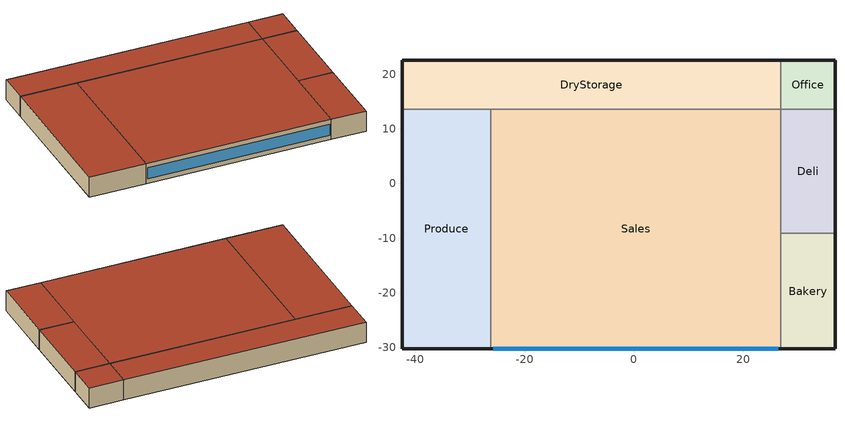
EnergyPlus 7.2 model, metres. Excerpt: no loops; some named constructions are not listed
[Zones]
Bakery
 floor ground (ext-slab): 36.79,-9.13 36.79,-30.24 26.89,-30.24 26.89,-9.13 z0
 wall outside (Mass Non-res Ext Wall): 26.89,-30.24 36.79,-30.24 36.79,-9.13 z0:6.1
 wall to Sales (int-walls): 26.89,-9.13 26.89,-30.24 z0:6.1
 wall to Deli (int-walls): 36.79,-9.13 26.89,-9.13 z0:6.1
 roof outside (IEAD Non-res Roof): 26.89,-9.13 26.89,-30.24 36.79,-30.24 36.79,-9.13 z6.1
Sales
 floor ground (ext-slab): 26.89,13.58 26.89,-30.24 -26.17,-30.24 -26.17,13.58 z0
 wall outside (Mass Non-res Ext Wall): -26.17,-30.24 26.89,-30.24 z0:6.1
 wall to Deli (int-walls): 26.89,-9.13 26.89,13.58 z0:6.1
 wall to DryStorage (int-walls): 26.89,13.58 -26.17,13.58 z0:6.1
 wall to Produce (int-walls): -26.17,13.58 -26.17,-30.24 z0:6.1
 window (Window Non-res Fixed): -25.69,-30.24 26.41,-30.24 z1.37:4.73
 roof outside (IEAD Non-res Roof): -26.17,13.58 -26.17,-30.24 26.89,-30.24 26.89,13.58 z6.1
Deli
 floor ground (ext-slab): 36.79,13.58 36.79,-9.13 26.89,-9.13 26.89,13.58 z0
 wall outside (Mass Non-res Ext Wall): 36.79,-9.13 36.79,13.58 z0:6.1
 wall to Office (int-walls): 36.79,13.58 26.89,13.58 z0:6.1
 roof outside (IEAD Non-res Roof): 26.89,13.58 26.89,-9.13 36.79,-9.13 36.79,13.58 z6.1
DryStorage
 floor ground (ext-slab): 26.89,22.55 26.89,13.58 -42.4,13.58 -42.4,22.55 z0
 wall outside (Mass Non-res Ext Wall): 26.89,22.55 -42.4,22.55 -42.4,13.58 z0:6.1
 wall to Office (int-walls): 26.89,13.58 26.89,22.55 z0:6.1
 wall to Produce (int-walls): -42.4,13.58 -26.17,13.58 z0:6.1
 roof outside (IEAD Non-res Roof): -42.4,22.55 -42.4,13.58 26.89,13.58 26.89,22.55 z6.1
Office
 floor ground (ext-slab): 36.79,22.55 36.79,13.58 26.89,13.58 26.89,22.55 z0
 wall outside (Mass Non-res Ext Wall): 36.79,13.58 36.79,22.55 26.89,22.55 z0:6.1
 roof outside (IEAD Non-res Roof): 26.89,22.55 26.89,13.58 36.79,13.58 36.79,22.55 z6.1
Produce
 floor ground (ext-slab): -26.17,13.58 -26.17,-30.24 -42.4,-30.24 -42.4,13.58 z0
 wall outside (Mass Non-res Ext Wall): -42.4,13.58 -42.4,-30.24 -26.17,-30.24 z0:6.1
 roof outside (IEAD Non-res Roof): -42.4,13.58 -42.4,-30.24 -26.17,-30.24 -26.17,13.58 z6.1
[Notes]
DOE Commercial Reference Building
Supermarket, new construction 90.1-2004
EnergyPlus Version 5.0
ASHRAE Standards 90.1-2004 and 62-1999
Description:  Single story, six zone building.
Form:         Area = 4,181 m2 (45,002 ft2); Number of Stories = 1; Shape = rectangle, Aspect ratio = 1.5
Envelope:     Envelope thermal properties vary with climate according to ASHRAE Standard 90.1-2004.
Opaque constructions: mass walls; built-up flat roof (insulation above deck); slab-on-grade floor
Windows: window-to-wall ratio = 10.9%
Infiltration = 0.4 cfm/ft2 above grade wall area at 0.3 in wc (75 Pa) adjusted to 0.016 in wc (4 Pa).
50% of full value when ventilation system on.
HVAC:         PSZ-AC, gas furnace
Economizers per 90.1-2004
Exhaust:      Deli exhaust 1,416 L/s (3,000 cfm), 85% of exhaust make-up air from sales
Deli exhaust fan modeled as exterior load to avoid getting double make-up air
Bakery exhaust 354 L/s (750 cfm)
Int. gains:   W/m2 (W/ft2)   lights              elec plug        gas plug
Refrigeration   Case Length, Zone Breakdown [m]
Office  Bakery  Sales  Deli Produce
multideck meat cases    0       0     33.58   3     0
other multideck cases   0       0     49.25   0    30
reach-in cases          0       0     81.69   0     0
single-level open cases 0       0     39.01   0     0
meat walk in cooler     0       0     10.44   4.8   0
other walk in cooler    0     2.4     96.66   0     0
walk in freezer         0       0     38.10   0     0
Detached Shading:               None
Daylight:                       None
Natural Ventilation:            None
Zonal Equipment:                None
Air Primary Loops:              PSZ-AC
Plant Loops:                    SHWSys1
System Equipment Autosize:      Yes
Purchased Cooling:              None
Purchased Heating:              None
Coils:                          Coil:Cooling:DX:SingleSpeed; Coil:Cooling:DX:TwoSpeed; Coil:Heating:Gas
Pumps:                          None
Boilers:                        None
Chillers:                       None
Reference citation for the Commercial Reference Buildings:
Deru, M.; Field, K.; Studer, D.; Benne, K.; Griffith, B.; Torcellini, P;
Halverson, M.; Winiarski, D.; Liu, B.; Rosenberg, M.; Huang, J.;
Yazdanian, M.; Crawley, D. (2010).
U.S. Department of Energy Commercial Reference Building Models of the National Building Stock.
Washington, DC: U.S. Department of Energy, Energy Efficiency and
Renewable Energy, Office of Building Technologies.
***GENERAL SIMULATION PARAMETERS***
Number of Zones: 6
***HOLIDAYS & DAYLIGHT SAVINGS***
